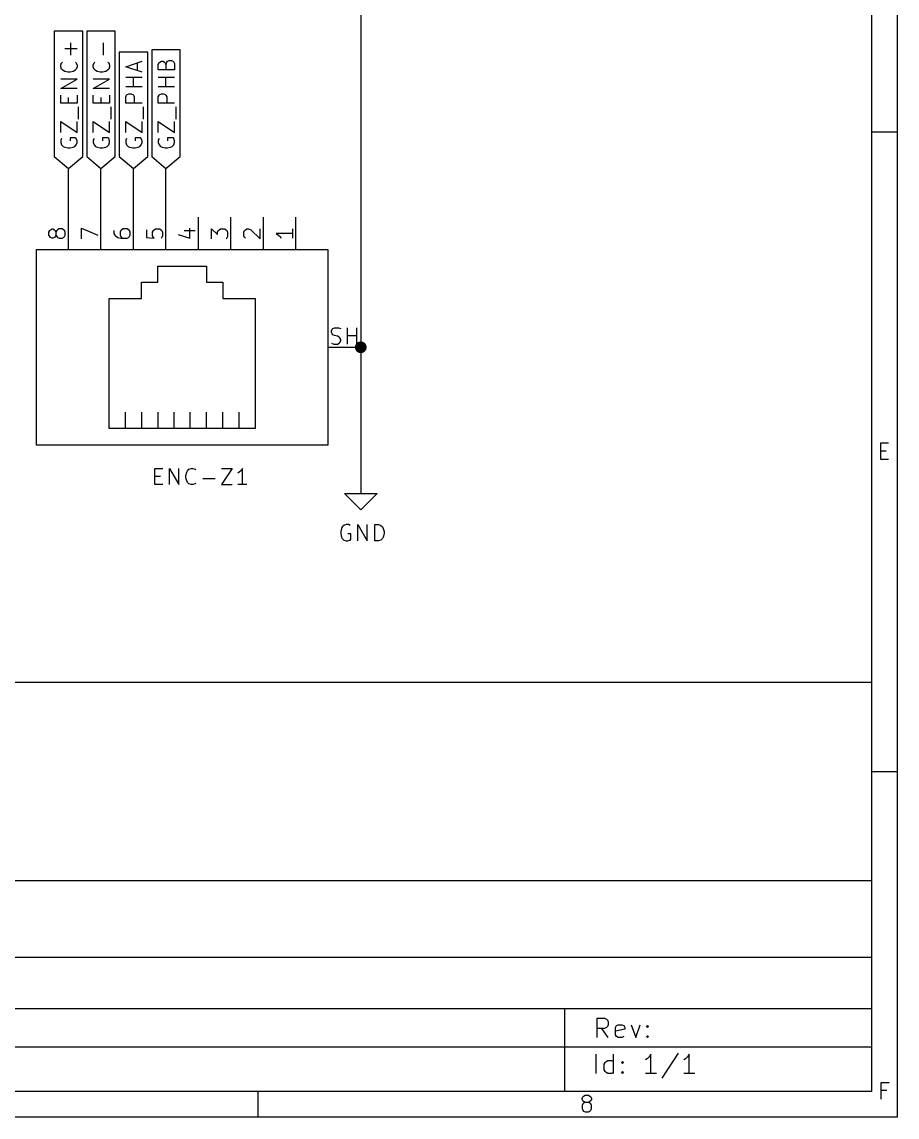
# Model space of a CAD drawing. Extents: x 0.4 to 16.1, y -11.3 to -0.4.
# Drawn here: x 13.447 to 16.141, y -11.299 to -7.929 of the extents above; entities that cross this region are included whole.
import ezdxf

# ---------------------------------------------------------------- set-up
doc = ezdxf.new("R2010")
doc.units = 0
doc.header["$MEASUREMENT"] = 0
for name, color, linetype in [('CYAN2', 4, 'CONTINUOUS'), ('GREEN3', 91, 'CONTINUOUS'), ('LYELLOW', 51, 'CONTINUOUS'), ('RED2', 1, 'CONTINUOUS'), ('RED3', 11, 'CONTINUOUS')]:
    doc.layers.add(name, color=color, linetype=linetype)

msp = doc.modelspace()

# ---------------------------------------------------------------- linework, layer by layer
at = {"layer": 'CYAN2', "linetype": 'CONTINUOUS'}
for p, q in [((13.8563, -9.3528), (13.8563, -9.3028)), ((13.8563, -9.3028), (13.8801, -9.3028)), ((13.8563, -9.3528), (13.8563, -9.3028)), ((13.8563, -9.3028), (13.8801, -9.3028)), ((13.9015, -9.3528), (13.9015, -9.3028)), ((13.9015, -9.3028), (13.9301, -9.3528)), ((13.9015, -9.3528), (13.9015, -9.3028)), ((13.9015, -9.3028), (13.9301, -9.3528)), ((13.9301, -9.3528), (13.9301, -9.3028)), ((13.9301, -9.3528), (13.9301, -9.3028)), ((13.961, -9.3052), (13.9682, -9.3028)), ((13.961, -9.3052), (13.9682, -9.3028)), ((13.9682, -9.3028), (13.9729, -9.3028)), ((13.9682, -9.3028), (13.9729, -9.3028)), ((13.9729, -9.3028), (13.9801, -9.3052)), ((13.9729, -9.3028), (13.9801, -9.3052)), ((14.061, -9.3028), (14.0944, -9.3028)), ((14.0944, -9.3028), (14.061, -9.3528)), ((14.061, -9.3028), (14.0944, -9.3028)), ((14.0944, -9.3028), (14.061, -9.3528)), ((14.1253, -9.3028), (14.1206, -9.3099)), ((14.1253, -9.3028), (14.1206, -9.3099)), ((14.1253, -9.3528), (14.1253, -9.3028)), ((14.1253, -9.3528), (14.1253, -9.3028)), ((13.8563, -9.3266), (13.8729, -9.3266)), ((13.8563, -9.3266), (13.8729, -9.3266)), ((13.9515, -9.3242), (13.9539, -9.3147)), ((13.9515, -9.3242), (13.9539, -9.3147)), ((13.9515, -9.3314), (13.9515, -9.3242)), ((13.9515, -9.3314), (13.9515, -9.3242)), ((13.9539, -9.3409), (13.9515, -9.3314)), ((13.9539, -9.3409), (13.9515, -9.3314)), ((13.9539, -9.3147), (13.9563, -9.3099)), ((13.9539, -9.3147), (13.9563, -9.3099)), ((13.9563, -9.3099), (13.961, -9.3052)), ((13.9563, -9.3099), (13.961, -9.3052)), ((13.9801, -9.3052), (13.9825, -9.3076)), ((13.9801, -9.3052), (13.9825, -9.3076)), ((14.0039, -9.3338), (14.042, -9.3338)), ((14.0039, -9.3338), (14.042, -9.3338)), ((14.1158, -9.3147), (14.111, -9.3171)), ((14.1158, -9.3147), (14.111, -9.3171)), ((14.1206, -9.3099), (14.1158, -9.3147)), ((14.1206, -9.3099), (14.1158, -9.3147)), ((13.8801, -9.3528), (13.8563, -9.3528)), ((13.8801, -9.3528), (13.8563, -9.3528)), ((13.9563, -9.3457), (13.9539, -9.3409)), ((13.9563, -9.3457), (13.9539, -9.3409)), ((13.961, -9.3504), (13.9563, -9.3457)), ((13.961, -9.3504), (13.9563, -9.3457)), ((13.9682, -9.3528), (13.961, -9.3504)), ((13.9682, -9.3528), (13.961, -9.3504)), ((13.9729, -9.3528), (13.9682, -9.3528)), ((13.9729, -9.3528), (13.9682, -9.3528)), ((13.9801, -9.3504), (13.9729, -9.3528)), ((13.9801, -9.3504), (13.9729, -9.3528)), ((13.9825, -9.348), (13.9801, -9.3504)), ((13.9825, -9.348), (13.9801, -9.3504)), ((14.061, -9.3528), (14.0944, -9.3528)), ((14.061, -9.3528), (14.0944, -9.3528)), ((14.1396, -9.3528), (14.111, -9.3528)), ((14.1396, -9.3528), (14.111, -9.3528)), ((14.4307, -9.4877), (14.4283, -9.4972)), ((14.4307, -9.4877), (14.4283, -9.4972)), ((14.4283, -9.4972), (14.4283, -9.5044)), ((14.4283, -9.4972), (14.4283, -9.5044)), ((14.4283, -9.5044), (14.4307, -9.5139)), ((14.4283, -9.5044), (14.4307, -9.5139)), ((14.4331, -9.4829), (14.4307, -9.4877)), ((14.4331, -9.4829), (14.4307, -9.4877)), ((14.4379, -9.4782), (14.4331, -9.4829)), ((14.4379, -9.4782), (14.4331, -9.4829)), ((14.445, -9.4758), (14.4379, -9.4782)), ((14.445, -9.4758), (14.4379, -9.4782)), ((14.4521, -9.4758), (14.445, -9.4758)), ((14.4521, -9.4758), (14.445, -9.4758)), ((14.4593, -9.5044), (14.4498, -9.5044)), ((14.4593, -9.5044), (14.4498, -9.5044)), ((14.4569, -9.4782), (14.4521, -9.4758)), ((14.4569, -9.4782), (14.4521, -9.4758)), ((14.4593, -9.521), (14.4593, -9.5044)), ((14.4593, -9.521), (14.4593, -9.5044)), ((14.4807, -9.5258), (14.4807, -9.4758)), ((14.4807, -9.4758), (14.5093, -9.5258)), ((14.4807, -9.5258), (14.4807, -9.4758)), ((14.4807, -9.4758), (14.5093, -9.5258)), ((14.5093, -9.5258), (14.5093, -9.4758)), ((14.5093, -9.5258), (14.5093, -9.4758)), ((14.5331, -9.5258), (14.5331, -9.4758)), ((14.5331, -9.4758), (14.545, -9.4758)), ((14.5331, -9.5258), (14.5331, -9.4758)), ((14.5331, -9.4758), (14.545, -9.4758)), ((14.545, -9.4758), (14.5521, -9.4782)), ((14.545, -9.4758), (14.5521, -9.4782)), ((14.5521, -9.4782), (14.5569, -9.4829)), ((14.5521, -9.4782), (14.5569, -9.4829)), ((14.5569, -9.4829), (14.5593, -9.4877)), ((14.5569, -9.4829), (14.5593, -9.4877)), ((14.5593, -9.4877), (14.5617, -9.4972)), ((14.5593, -9.4877), (14.5617, -9.4972)), ((14.5617, -9.5044), (14.5593, -9.5139)), ((14.5617, -9.5044), (14.5593, -9.5139)), ((14.5617, -9.4972), (14.5617, -9.5044)), ((14.5617, -9.4972), (14.5617, -9.5044)), ((14.4307, -9.5139), (14.4331, -9.5187)), ((14.4307, -9.5139), (14.4331, -9.5187)), ((14.4331, -9.5187), (14.4379, -9.5234)), ((14.4331, -9.5187), (14.4379, -9.5234)), ((14.4379, -9.5234), (14.445, -9.5258)), ((14.4379, -9.5234), (14.445, -9.5258)), ((14.445, -9.5258), (14.4498, -9.5258)), ((14.445, -9.5258), (14.4498, -9.5258)), ((14.4498, -9.5258), (14.4569, -9.5234)), ((14.4498, -9.5258), (14.4569, -9.5234)), ((14.4569, -9.5234), (14.4593, -9.521)), ((14.4569, -9.5234), (14.4593, -9.521)), ((14.545, -9.5258), (14.5331, -9.5258)), ((14.545, -9.5258), (14.5331, -9.5258)), ((14.5521, -9.5234), (14.545, -9.5258)), ((14.5521, -9.5234), (14.545, -9.5258)), ((14.5569, -9.5187), (14.5521, -9.5234)), ((14.5569, -9.5187), (14.5521, -9.5234)), ((14.5593, -9.5139), (14.5569, -9.5187)), ((14.5593, -9.5139), (14.5569, -9.5187))]:
    msp.add_line(p, q, dxfattribs=at)
at = {"layer": 'GREEN3', "linetype": 'CONTINUOUS'}
for p, q in [((14.49, -7.23), (14.49, -8.93)), ((13.59, -8.53), (13.59, -8.38)), ((13.69, -8.53), (13.69, -8.38)), ((13.79, -8.53), (13.79, -8.38)), ((13.89, -8.53), (13.89, -8.38)), ((14.49, -8.93), (14.49, -9.33))]:
    msp.add_line(p, q, dxfattribs=at)
at = {"layer": 'GREEN3', "const_width": 0.018}
msp.add_lwpolyline([(14.481, -8.93, 1), (14.499, -8.93, 1)], format="xyb", close=True, dxfattribs=at)
at = {"layer": 'LYELLOW', "linetype": 'CONTINUOUS'}
for p, q in [((13.49, -8.63), (13.49, -9.23)), ((14.39, -8.63), (13.49, -8.63)), ((14.39, -9.23), (14.39, -8.63)), ((13.49, -9.23), (14.39, -9.23))]:
    msp.add_line(p, q, dxfattribs=at)
at = {"layer": 'RED2', "linetype": 'CONTINUOUS'}
for p, q in [((16.1413, -0.3937), (16.1413, -11.2993)), ((16.0626, -0.4724), (16.0626, -11.2206)), ((13.59, -7.9572), (13.5462, -7.9572)), ((13.5462, -7.9572), (13.5462, -8.3425)), ((13.6338, -7.9572), (13.59, -7.9572)), ((13.6338, -8.3425), (13.6338, -7.9572)), ((13.69, -7.9572), (13.6462, -7.9572)), ((13.6462, -7.9572), (13.6462, -8.3425)), ((13.7338, -7.9572), (13.69, -7.9572)), ((13.7338, -8.3425), (13.7338, -7.9572)), ((13.6164, -8.0116), (13.5783, -8.0116)), ((13.5973, -8.0307), (13.5973, -7.9926)), ((13.6973, -8.0307), (13.6973, -7.9926)), ((13.79, -8.0215), (13.7462, -8.0215)), ((13.7462, -8.0215), (13.7462, -8.3425)), ((13.8338, -8.0215), (13.79, -8.0215)), ((13.8338, -8.3425), (13.8338, -8.0215)), ((13.89, -8.0144), (13.8462, -8.0144)), ((13.8462, -8.0144), (13.8462, -8.3425)), ((13.9338, -8.0144), (13.89, -8.0144)), ((13.9338, -8.3425), (13.9338, -8.0144)), ((13.5664, -8.0616), (13.5688, -8.0545)), ((13.5688, -8.0545), (13.5711, -8.0521)), ((13.6116, -8.0521), (13.614, -8.0545)), ((13.614, -8.0545), (13.6164, -8.0616)), ((13.6664, -8.0616), (13.6688, -8.0545)), ((13.6688, -8.0545), (13.6711, -8.0521)), ((13.7116, -8.0521), (13.714, -8.0545)), ((13.714, -8.0545), (13.7164, -8.0616)), ((13.7664, -8.0664), (13.8164, -8.0497)), ((13.8021, -8.0783), (13.8021, -8.0545)), ((13.8664, -8.0592), (13.8688, -8.0545)), ((13.8688, -8.0545), (13.8711, -8.0521)), ((13.8711, -8.0521), (13.8759, -8.0497)), ((13.8759, -8.0497), (13.8807, -8.0497)), ((13.8807, -8.0497), (13.8854, -8.0521)), ((13.8854, -8.0521), (13.8878, -8.0545)), ((13.8878, -8.0545), (13.8902, -8.0592)), ((13.8902, -8.0592), (13.8926, -8.0521)), ((13.8926, -8.0521), (13.8949, -8.0497)), ((13.8949, -8.0497), (13.8997, -8.0473)), ((13.8997, -8.0473), (13.9069, -8.0473)), ((13.9069, -8.0473), (13.9116, -8.0497)), ((13.9116, -8.0497), (13.914, -8.0521)), ((13.914, -8.0521), (13.9164, -8.0568)), ((13.5664, -8.0664), (13.5664, -8.0616)), ((13.5688, -8.0735), (13.5664, -8.0664)), ((13.5735, -8.0783), (13.5688, -8.0735)), ((13.5783, -8.0807), (13.5735, -8.0783)), ((13.5878, -8.083), (13.5783, -8.0807)), ((13.5949, -8.083), (13.5878, -8.083)), ((13.6045, -8.0807), (13.5949, -8.083)), ((13.6092, -8.0783), (13.6045, -8.0807)), ((13.614, -8.0735), (13.6092, -8.0783)), ((13.6164, -8.0664), (13.614, -8.0735)), ((13.6164, -8.0616), (13.6164, -8.0664)), ((13.6664, -8.0664), (13.6664, -8.0616)), ((13.6688, -8.0735), (13.6664, -8.0664)), ((13.6735, -8.0783), (13.6688, -8.0735)), ((13.6783, -8.0807), (13.6735, -8.0783)), ((13.6878, -8.083), (13.6783, -8.0807)), ((13.6949, -8.083), (13.6878, -8.083)), ((13.7045, -8.0807), (13.6949, -8.083)), ((13.7092, -8.0783), (13.7045, -8.0807)), ((13.714, -8.0735), (13.7092, -8.0783)), ((13.7164, -8.0664), (13.714, -8.0735)), ((13.7164, -8.0616), (13.7164, -8.0664)), ((13.8164, -8.083), (13.7664, -8.0664)), ((13.8664, -8.0759), (13.8664, -8.0592)), ((13.9164, -8.0759), (13.8664, -8.0759)), ((13.8902, -8.0592), (13.8902, -8.0759)), ((13.9164, -8.0568), (13.9164, -8.0759)), ((13.5664, -8.133), (13.6164, -8.1045)), ((13.6164, -8.1045), (13.5664, -8.1045)), ((13.6664, -8.133), (13.7164, -8.1045)), ((13.7164, -8.1045), (13.6664, -8.1045)), ((13.8164, -8.0997), (13.7664, -8.0997)), ((13.7902, -8.1283), (13.7902, -8.0997)), ((13.9164, -8.0997), (13.8664, -8.0997)), ((13.8902, -8.1283), (13.8902, -8.0997)), ((13.6164, -8.133), (13.5664, -8.133)), ((13.5664, -8.1783), (13.5664, -8.1545)), ((13.6164, -8.1545), (13.6164, -8.1783)), ((13.7164, -8.133), (13.6664, -8.133)), ((13.6664, -8.1783), (13.6664, -8.1545)), ((13.7164, -8.1545), (13.7164, -8.1783)), ((13.8164, -8.1283), (13.7664, -8.1283)), ((13.7664, -8.1592), (13.7688, -8.1545)), ((13.7688, -8.1545), (13.7711, -8.1521)), ((13.7711, -8.1521), (13.7759, -8.1497)), ((13.7759, -8.1497), (13.783, -8.1497)), ((13.783, -8.1497), (13.7878, -8.1521)), ((13.7878, -8.1521), (13.7902, -8.1545)), ((13.7902, -8.1545), (13.7926, -8.1592)), ((13.9164, -8.1283), (13.8664, -8.1283)), ((13.8664, -8.1592), (13.8688, -8.1545)), ((13.8688, -8.1545), (13.8711, -8.1521)), ((13.8711, -8.1521), (13.8759, -8.1497)), ((13.8759, -8.1497), (13.883, -8.1497)), ((13.883, -8.1497), (13.8878, -8.1521)), ((13.8878, -8.1521), (13.8902, -8.1545)), ((13.8902, -8.1545), (13.8926, -8.1592)), ((13.6164, -8.1783), (13.5664, -8.1783)), ((13.5902, -8.1783), (13.5902, -8.1616)), ((13.6211, -8.2283), (13.6211, -8.1902)), ((13.7164, -8.1783), (13.6664, -8.1783)), ((13.6902, -8.1783), (13.6902, -8.1616)), ((13.7211, -8.2283), (13.7211, -8.1902)), ((13.7664, -8.1783), (13.7664, -8.1592)), ((13.8164, -8.1783), (13.7664, -8.1783)), ((13.7926, -8.1592), (13.7926, -8.1783)), ((13.8211, -8.2283), (13.8211, -8.1902)), ((13.8664, -8.1783), (13.8664, -8.1592)), ((13.9164, -8.1783), (13.8664, -8.1783)), ((13.8926, -8.1592), (13.8926, -8.1783)), ((13.9211, -8.2283), (13.9211, -8.1902)), ((13.5664, -8.2687), (13.5664, -8.2354)), ((13.5664, -8.2354), (13.6164, -8.2687)), ((13.6164, -8.2687), (13.6164, -8.2354)), ((13.6664, -8.2687), (13.6664, -8.2354)), ((13.6664, -8.2354), (13.7164, -8.2687)), ((13.7164, -8.2687), (13.7164, -8.2354)), ((13.7664, -8.2687), (13.7664, -8.2354)), ((13.7664, -8.2354), (13.8164, -8.2687)), ((13.8164, -8.2687), (13.8164, -8.2354)), ((13.8664, -8.2687), (13.8664, -8.2354)), ((13.8664, -8.2354), (13.9164, -8.2687)), ((13.9164, -8.2687), (13.9164, -8.2354)), ((13.5688, -8.2878), (13.5664, -8.2926)), ((13.6116, -8.2854), (13.5949, -8.2854)), ((13.5949, -8.2854), (13.5949, -8.2949)), ((13.614, -8.2878), (13.6116, -8.2854)), ((13.6164, -8.2949), (13.614, -8.2878)), ((13.6688, -8.2878), (13.6664, -8.2926)), ((13.7116, -8.2854), (13.6949, -8.2854)), ((13.6949, -8.2854), (13.6949, -8.2949)), ((13.714, -8.2878), (13.7116, -8.2854)), ((13.7164, -8.2949), (13.714, -8.2878)), ((13.7688, -8.2878), (13.7664, -8.2926)), ((13.8116, -8.2854), (13.7949, -8.2854)), ((13.7949, -8.2854), (13.7949, -8.2949)), ((13.814, -8.2878), (13.8116, -8.2854)), ((13.8164, -8.2949), (13.814, -8.2878)), ((13.8688, -8.2878), (13.8664, -8.2926)), ((13.9116, -8.2854), (13.8949, -8.2854)), ((13.8949, -8.2854), (13.8949, -8.2949)), ((13.914, -8.2878), (13.9116, -8.2854)), ((13.9164, -8.2949), (13.914, -8.2878)), ((16.1413, -8.2677), (16.0626, -8.2677)), ((13.5664, -8.2926), (13.5664, -8.2997)), ((13.5664, -8.2997), (13.5688, -8.3068)), ((13.5688, -8.3068), (13.5735, -8.3116)), ((13.5735, -8.3116), (13.5783, -8.314)), ((13.5783, -8.314), (13.5878, -8.3164)), ((13.5878, -8.3164), (13.5949, -8.3164)), ((13.5949, -8.3164), (13.6045, -8.314)), ((13.6045, -8.314), (13.6092, -8.3116)), ((13.6092, -8.3116), (13.614, -8.3068)), ((13.614, -8.3068), (13.6164, -8.2997)), ((13.6164, -8.2997), (13.6164, -8.2949)), ((13.6664, -8.2926), (13.6664, -8.2997)), ((13.6664, -8.2997), (13.6688, -8.3068)), ((13.6688, -8.3068), (13.6735, -8.3116)), ((13.6735, -8.3116), (13.6783, -8.314)), ((13.6783, -8.314), (13.6878, -8.3164)), ((13.6878, -8.3164), (13.6949, -8.3164)), ((13.6949, -8.3164), (13.7045, -8.314)), ((13.7045, -8.314), (13.7092, -8.3116)), ((13.7092, -8.3116), (13.714, -8.3068)), ((13.714, -8.3068), (13.7164, -8.2997)), ((13.7164, -8.2997), (13.7164, -8.2949)), ((13.7664, -8.2926), (13.7664, -8.2997)), ((13.7664, -8.2997), (13.7688, -8.3068)), ((13.7688, -8.3068), (13.7735, -8.3116)), ((13.7735, -8.3116), (13.7783, -8.314)), ((13.7783, -8.314), (13.7878, -8.3164)), ((13.7878, -8.3164), (13.7949, -8.3164)), ((13.7949, -8.3164), (13.8045, -8.314)), ((13.8045, -8.314), (13.8092, -8.3116)), ((13.8092, -8.3116), (13.814, -8.3068)), ((13.814, -8.3068), (13.8164, -8.2997)), ((13.8164, -8.2997), (13.8164, -8.2949)), ((13.8664, -8.2926), (13.8664, -8.2997)), ((13.8664, -8.2997), (13.8688, -8.3068)), ((13.8688, -8.3068), (13.8735, -8.3116)), ((13.8735, -8.3116), (13.8783, -8.314)), ((13.8783, -8.314), (13.8878, -8.3164)), ((13.8878, -8.3164), (13.8949, -8.3164)), ((13.8949, -8.3164), (13.9045, -8.314)), ((13.9045, -8.314), (13.9092, -8.3116)), ((13.9092, -8.3116), (13.914, -8.3068)), ((13.914, -8.3068), (13.9164, -8.2997)), ((13.9164, -8.2997), (13.9164, -8.2949)), ((13.5462, -8.3425), (13.59, -8.38)), ((13.59, -8.38), (13.6338, -8.3425)), ((13.6462, -8.3425), (13.69, -8.38)), ((13.69, -8.38), (13.7338, -8.3425)), ((13.7462, -8.3425), (13.79, -8.38)), ((13.79, -8.38), (13.8338, -8.3425)), ((13.8462, -8.3425), (13.89, -8.38)), ((13.89, -8.38), (13.9338, -8.3425)), ((13.59, -8.63), (13.59, -8.53)), ((13.59, -8.63), (13.59, -8.53)), ((13.69, -8.63), (13.69, -8.53)), ((13.69, -8.63), (13.69, -8.53)), ((13.79, -8.63), (13.79, -8.53)), ((13.79, -8.63), (13.79, -8.53)), ((13.89, -8.63), (13.89, -8.53)), ((13.89, -8.63), (13.89, -8.53)), ((13.99, -8.63), (13.99, -8.53)), ((13.99, -8.63), (13.99, -8.53)), ((14.09, -8.63), (14.09, -8.53)), ((14.09, -8.63), (14.09, -8.53)), ((14.19, -8.63), (14.19, -8.53)), ((14.19, -8.63), (14.19, -8.53)), ((14.29, -8.63), (14.29, -8.53)), ((14.29, -8.63), (14.29, -8.53)), ((13.49, -8.63), (13.49, -9.23)), ((14.39, -8.63), (13.49, -8.63)), ((14.39, -9.23), (14.39, -8.63)), ((13.865, -8.73), (13.865, -8.68)), ((13.865, -8.68), (14.015, -8.68)), ((14.015, -8.68), (14.015, -8.73)), ((13.815, -8.78), (13.815, -8.73)), ((13.815, -8.73), (13.865, -8.73)), ((14.015, -8.73), (14.065, -8.73)), ((14.065, -8.73), (14.065, -8.78)), ((13.715, -9.18), (13.715, -8.78)), ((13.715, -8.78), (13.815, -8.78)), ((14.065, -8.78), (14.165, -8.78)), ((14.165, -8.78), (14.165, -9.18)), ((14.39, -8.93), (14.49, -8.93)), ((14.39, -8.93), (14.49, -8.93)), ((13.765, -9.13), (13.765, -9.18)), ((13.815, -9.13), (13.815, -9.18)), ((13.865, -9.13), (13.865, -9.18)), ((13.915, -9.18), (13.915, -9.13)), ((13.965, -9.18), (13.965, -9.13)), ((14.015, -9.18), (14.015, -9.13)), ((14.065, -9.18), (14.065, -9.13)), ((14.115, -9.18), (14.115, -9.13)), ((14.165, -9.18), (13.715, -9.18)), ((13.49, -9.23), (14.39, -9.23)), ((16.091, -9.2753), (16.091, -9.2242)), ((16.091, -9.2242), (16.1153, -9.2242)), ((16.091, -9.2485), (16.108, -9.2485)), ((16.1153, -9.2753), (16.091, -9.2753)), ((14.49, -9.33), (14.49, -9.38)), ((14.49, -9.43), (14.44, -9.38)), ((14.44, -9.38), (14.49, -9.38)), ((14.49, -9.38), (14.54, -9.38)), ((14.54, -9.38), (14.49, -9.43)), ((11.8106, -9.9607), (16.0626, -9.9607)), ((16.0626, -9.9607), (16.0626, -11.2206)), ((16.1413, -10.2362), (16.0626, -10.2362)), ((11.8106, -10.571), (16.0626, -10.571)), ((11.8106, -10.8072), (16.0626, -10.8072)), ((11.8106, -10.9647), (16.0626, -10.9647)), ((15.1177, -10.9647), (15.1177, -11.2206)), ((15.2182, -11.0544), (15.2182, -10.9953)), ((15.2182, -10.9953), (15.2407, -10.9953)), ((15.2407, -10.9953), (15.2464, -10.9981)), ((15.2464, -10.9981), (15.2492, -11.0009)), ((15.2492, -11.0206), (15.2464, -11.0234)), ((15.2492, -11.0009), (15.252, -11.0065)), ((15.252, -11.015), (15.2492, -11.0206)), ((15.252, -11.0065), (15.252, -11.015)), ((15.2745, -11.0234), (15.2773, -11.0178)), ((15.2773, -11.0178), (15.2829, -11.015)), ((15.2829, -11.015), (15.2942, -11.015)), ((15.2942, -11.015), (15.2998, -11.0178)), ((15.2998, -11.0178), (15.3026, -11.0234)), ((15.3223, -11.015), (15.3364, -11.0544)), ((15.3364, -11.0544), (15.3504, -11.015)), ((15.3701, -11.0206), (15.3729, -11.0178)), ((15.3729, -11.0234), (15.3701, -11.0206)), ((15.3729, -11.0178), (15.3757, -11.0206)), ((15.3729, -11.0178), (15.3729, -11.0234)), ((15.3757, -11.0206), (15.3729, -11.0234)), ((15.2407, -11.0262), (15.2182, -11.0262)), ((15.252, -11.0544), (15.2323, -11.0262)), ((15.2464, -11.0234), (15.2407, -11.0262)), ((15.2745, -11.0459), (15.2745, -11.0234)), ((15.3026, -11.029), (15.2745, -11.0347)), ((15.2773, -11.0515), (15.2745, -11.0459)), ((15.2829, -11.0544), (15.2773, -11.0515)), ((15.2942, -11.0544), (15.2829, -11.0544)), ((15.2998, -11.0515), (15.2942, -11.0544)), ((15.3026, -11.0234), (15.3026, -11.029)), ((15.3701, -11.0515), (15.3729, -11.0487)), ((15.3729, -11.0544), (15.3701, -11.0515)), ((15.3729, -11.0487), (15.3757, -11.0515)), ((15.3729, -11.0487), (15.3729, -11.0544)), ((15.3757, -11.0515), (15.3729, -11.0544)), ((11.8106, -11.0828), (16.0626, -11.0828)), ((15.2144, -11.1649), (15.2144, -11.1058)), ((15.2678, -11.1649), (15.2678, -11.1058)), ((15.3718, -11.1199), (15.3662, -11.1227)), ((15.3775, -11.1143), (15.3718, -11.1199)), ((15.3831, -11.1058), (15.3775, -11.1143)), ((15.3831, -11.1649), (15.3831, -11.1058)), ((15.4675, -11.103), (15.4168, -11.179)), ((15.4899, -11.1199), (15.4843, -11.1227)), ((15.4956, -11.1143), (15.4899, -11.1199)), ((15.5012, -11.1058), (15.4956, -11.1143)), ((15.5012, -11.1649), (15.5012, -11.1058)), ((15.2397, -11.1368), (15.2425, -11.1311)), ((15.2397, -11.1536), (15.2397, -11.1368)), ((15.2425, -11.1593), (15.2397, -11.1536)), ((15.2425, -11.1311), (15.2453, -11.1283)), ((15.2453, -11.1283), (15.2509, -11.1255)), ((15.2509, -11.1255), (15.2622, -11.1255)), ((15.2622, -11.1255), (15.2678, -11.1283)), ((15.2931, -11.1311), (15.2959, -11.1283)), ((15.2959, -11.134), (15.2931, -11.1311)), ((15.2959, -11.1283), (15.2987, -11.1311)), ((15.2959, -11.1283), (15.2959, -11.134)), ((15.2987, -11.1311), (15.2959, -11.134)), ((15.2453, -11.1621), (15.2425, -11.1593)), ((15.2509, -11.1649), (15.2453, -11.1621)), ((15.2622, -11.1649), (15.2509, -11.1649)), ((15.2678, -11.1621), (15.2622, -11.1649)), ((15.2931, -11.1621), (15.2959, -11.1593)), ((15.2959, -11.1649), (15.2931, -11.1621)), ((15.2959, -11.1593), (15.2987, -11.1621)), ((15.2959, -11.1593), (15.2959, -11.1649)), ((15.2987, -11.1621), (15.2959, -11.1649)), ((15.4, -11.1649), (15.3662, -11.1649)), ((15.5181, -11.1649), (15.4843, -11.1649)), ((16.0626, -11.2206), (0.4724, -11.2206)), ((16.0626, -11.2206), (11.8106, -11.2206)), ((14.1732, -11.2206), (14.1732, -11.2993)), ((16.0922, -11.2438), (16.0922, -11.1927)), ((16.0922, -11.1927), (16.1166, -11.1927)), ((16.1092, -11.217), (16.0922, -11.217)), ((15.1711, -11.2419), (15.1735, -11.237)), ((15.1711, -11.2443), (15.1711, -11.2419)), ((15.1735, -11.2492), (15.1711, -11.2443)), ((15.1735, -11.237), (15.176, -11.2346)), ((15.176, -11.2516), (15.1735, -11.2492)), ((15.176, -11.2565), (15.1735, -11.2589)), ((15.176, -11.2346), (15.1809, -11.2321)), ((15.1809, -11.2541), (15.176, -11.2516)), ((15.1809, -11.2541), (15.176, -11.2565)), ((15.1809, -11.2321), (15.1906, -11.2321)), ((15.1906, -11.2541), (15.1809, -11.2541)), ((15.1906, -11.2321), (15.1955, -11.2346)), ((15.1955, -11.2516), (15.1906, -11.2541)), ((15.1955, -11.2565), (15.1906, -11.2541)), ((15.1955, -11.2346), (15.1979, -11.237)), ((15.1979, -11.2492), (15.1955, -11.2516)), ((15.1979, -11.2589), (15.1955, -11.2565)), ((15.1979, -11.237), (15.2004, -11.2419)), ((15.2004, -11.2443), (15.1979, -11.2492)), ((15.2004, -11.2419), (15.2004, -11.2443)), ((15.1735, -11.2589), (15.1711, -11.2638)), ((15.1711, -11.2638), (15.1711, -11.2736)), ((15.1711, -11.2736), (15.1735, -11.2784)), ((15.1735, -11.2784), (15.176, -11.2809)), ((15.176, -11.2809), (15.1809, -11.2833)), ((15.1809, -11.2833), (15.1906, -11.2833)), ((15.1906, -11.2833), (15.1955, -11.2809)), ((15.1955, -11.2809), (15.1979, -11.2784)), ((15.2004, -11.2638), (15.1979, -11.2589)), ((15.1979, -11.2784), (15.2004, -11.2736)), ((15.2004, -11.2736), (15.2004, -11.2638)), ((16.1413, -11.2993), (0.3937, -11.2993))]:
    msp.add_line(p, q, dxfattribs=at)
at = {"layer": 'RED3', "linetype": 'CONTINUOUS'}
for p, q in [((13.5299, -8.5752), (13.5323, -8.5705)), ((13.5299, -8.5752), (13.5323, -8.5705)), ((13.5299, -8.5848), (13.5299, -8.5752)), ((13.5299, -8.5848), (13.5299, -8.5752)), ((13.5323, -8.5895), (13.5299, -8.5848)), ((13.5323, -8.5895), (13.5299, -8.5848)), ((13.5323, -8.5705), (13.5346, -8.5681)), ((13.5323, -8.5705), (13.5346, -8.5681)), ((13.5346, -8.5919), (13.5323, -8.5895)), ((13.5346, -8.5919), (13.5323, -8.5895)), ((13.5346, -8.5681), (13.5394, -8.5657)), ((13.5346, -8.5681), (13.5394, -8.5657)), ((13.5394, -8.5943), (13.5346, -8.5919)), ((13.5394, -8.5943), (13.5346, -8.5919)), ((13.5394, -8.5657), (13.5418, -8.5657)), ((13.5394, -8.5657), (13.5418, -8.5657)), ((13.5418, -8.5943), (13.5394, -8.5943)), ((13.5418, -8.5943), (13.5394, -8.5943)), ((13.5418, -8.5657), (13.5465, -8.5681)), ((13.5418, -8.5657), (13.5465, -8.5681)), ((13.5465, -8.5919), (13.5418, -8.5943)), ((13.5465, -8.5919), (13.5418, -8.5943)), ((13.5465, -8.5681), (13.5489, -8.5705)), ((13.5465, -8.5681), (13.5489, -8.5705)), ((13.5489, -8.5895), (13.5465, -8.5919)), ((13.5489, -8.5895), (13.5465, -8.5919)), ((13.5489, -8.5705), (13.5513, -8.5752)), ((13.5489, -8.5705), (13.5513, -8.5752)), ((13.5513, -8.5848), (13.5489, -8.5895)), ((13.5513, -8.5848), (13.5489, -8.5895)), ((13.5537, -8.5705), (13.5513, -8.5752)), ((13.5537, -8.5705), (13.5513, -8.5752)), ((13.5513, -8.5752), (13.5513, -8.5848)), ((13.5513, -8.5752), (13.5513, -8.5848)), ((13.5513, -8.5848), (13.5537, -8.5895)), ((13.5513, -8.5848), (13.5537, -8.5895)), ((13.5561, -8.5681), (13.5537, -8.5705)), ((13.5561, -8.5681), (13.5537, -8.5705)), ((13.5537, -8.5895), (13.5561, -8.5919)), ((13.5537, -8.5895), (13.5561, -8.5919)), ((13.5608, -8.5657), (13.5561, -8.5681)), ((13.5608, -8.5657), (13.5561, -8.5681)), ((13.5561, -8.5919), (13.5608, -8.5943)), ((13.5561, -8.5919), (13.5608, -8.5943)), ((13.5704, -8.5657), (13.5608, -8.5657)), ((13.5704, -8.5657), (13.5608, -8.5657)), ((13.5608, -8.5943), (13.5704, -8.5943)), ((13.5608, -8.5943), (13.5704, -8.5943)), ((13.5751, -8.5681), (13.5704, -8.5657)), ((13.5751, -8.5681), (13.5704, -8.5657)), ((13.5704, -8.5943), (13.5751, -8.5919)), ((13.5704, -8.5943), (13.5751, -8.5919)), ((13.5775, -8.5705), (13.5751, -8.5681)), ((13.5775, -8.5705), (13.5751, -8.5681)), ((13.5751, -8.5919), (13.5775, -8.5895)), ((13.5751, -8.5919), (13.5775, -8.5895)), ((13.5799, -8.5752), (13.5775, -8.5705)), ((13.5799, -8.5752), (13.5775, -8.5705)), ((13.5775, -8.5895), (13.5799, -8.5848)), ((13.5775, -8.5895), (13.5799, -8.5848)), ((13.5799, -8.5848), (13.5799, -8.5752)), ((13.5799, -8.5848), (13.5799, -8.5752)), ((13.6299, -8.5967), (13.6299, -8.5633)), ((13.6299, -8.5633), (13.6799, -8.5848)), ((13.6299, -8.5967), (13.6299, -8.5633)), ((13.6299, -8.5633), (13.6799, -8.5848)), ((13.7299, -8.5705), (13.7299, -8.58)), ((13.7299, -8.5705), (13.7299, -8.58)), ((13.7299, -8.58), (13.7323, -8.5848)), ((13.7299, -8.58), (13.7323, -8.5848)), ((13.7323, -8.5848), (13.7346, -8.5871)), ((13.7323, -8.5848), (13.7346, -8.5871)), ((13.7346, -8.5871), (13.7418, -8.5919)), ((13.7346, -8.5871), (13.7418, -8.5919)), ((13.7418, -8.5919), (13.7513, -8.5943)), ((13.7418, -8.5919), (13.7513, -8.5943)), ((13.7513, -8.5705), (13.7489, -8.5752)), ((13.7513, -8.5705), (13.7489, -8.5752)), ((13.7489, -8.5752), (13.7489, -8.5848)), ((13.7489, -8.5752), (13.7489, -8.5848)), ((13.7489, -8.5848), (13.7513, -8.5895)), ((13.7489, -8.5848), (13.7513, -8.5895)), ((13.7537, -8.5681), (13.7513, -8.5705)), ((13.7537, -8.5681), (13.7513, -8.5705)), ((13.7513, -8.5895), (13.7537, -8.5919)), ((13.7513, -8.5895), (13.7537, -8.5919)), ((13.7513, -8.5943), (13.7704, -8.5943)), ((13.7513, -8.5943), (13.7704, -8.5943)), ((13.7584, -8.5657), (13.7537, -8.5681)), ((13.7584, -8.5657), (13.7537, -8.5681)), ((13.7537, -8.5919), (13.7584, -8.5943)), ((13.7537, -8.5919), (13.7584, -8.5943)), ((13.7704, -8.5657), (13.7584, -8.5657)), ((13.7704, -8.5657), (13.7584, -8.5657)), ((13.7751, -8.5681), (13.7704, -8.5657)), ((13.7751, -8.5681), (13.7704, -8.5657)), ((13.7704, -8.5943), (13.7751, -8.5919)), ((13.7704, -8.5943), (13.7751, -8.5919)), ((13.7775, -8.5705), (13.7751, -8.5681)), ((13.7775, -8.5705), (13.7751, -8.5681)), ((13.7751, -8.5919), (13.7775, -8.5895)), ((13.7751, -8.5919), (13.7775, -8.5895)), ((13.7799, -8.5752), (13.7775, -8.5705)), ((13.7799, -8.5752), (13.7775, -8.5705)), ((13.7775, -8.5895), (13.7799, -8.5848)), ((13.7775, -8.5895), (13.7799, -8.5848)), ((13.7799, -8.5848), (13.7799, -8.5752)), ((13.7799, -8.5848), (13.7799, -8.5752)), ((13.8299, -8.5681), (13.8299, -8.5919)), ((13.8299, -8.5681), (13.8299, -8.5919)), ((13.8299, -8.5919), (13.8537, -8.5943)), ((13.8299, -8.5919), (13.8537, -8.5943)), ((13.8489, -8.5752), (13.8513, -8.5705)), ((13.8489, -8.5752), (13.8513, -8.5705)), ((13.8489, -8.5871), (13.8489, -8.5752)), ((13.8489, -8.5871), (13.8489, -8.5752)), ((13.8513, -8.5919), (13.8489, -8.5871)), ((13.8513, -8.5919), (13.8489, -8.5871)), ((13.8513, -8.5705), (13.8537, -8.5681)), ((13.8513, -8.5705), (13.8537, -8.5681)), ((13.8537, -8.5943), (13.8513, -8.5919)), ((13.8537, -8.5943), (13.8513, -8.5919)), ((13.8537, -8.5681), (13.8584, -8.5657)), ((13.8537, -8.5681), (13.8584, -8.5657)), ((13.8584, -8.5657), (13.8704, -8.5657)), ((13.8584, -8.5657), (13.8704, -8.5657)), ((13.8704, -8.5657), (13.8751, -8.5681)), ((13.8704, -8.5657), (13.8751, -8.5681)), ((13.8751, -8.5681), (13.8775, -8.5705)), ((13.8751, -8.5681), (13.8775, -8.5705)), ((13.8775, -8.5919), (13.8751, -8.5943)), ((13.8775, -8.5919), (13.8751, -8.5943)), ((13.8775, -8.5705), (13.8799, -8.5752)), ((13.8775, -8.5705), (13.8799, -8.5752)), ((13.8799, -8.5871), (13.8775, -8.5919)), ((13.8799, -8.5871), (13.8775, -8.5919)), ((13.8799, -8.5752), (13.8799, -8.5871)), ((13.8799, -8.5752), (13.8799, -8.5871)), ((13.9275, -8.5824), (13.9632, -8.5943)), ((13.9275, -8.5824), (13.9632, -8.5943)), ((13.9465, -8.5705), (13.9799, -8.5705)), ((13.9465, -8.5705), (13.9799, -8.5705)), ((13.9632, -8.5943), (13.9632, -8.5633)), ((13.9632, -8.5943), (13.9632, -8.5633)), ((14.0299, -8.5967), (14.0299, -8.5657)), ((14.0299, -8.5657), (14.0489, -8.5824)), ((14.0299, -8.5967), (14.0299, -8.5657)), ((14.0299, -8.5657), (14.0489, -8.5824)), ((14.0489, -8.5752), (14.0513, -8.5705)), ((14.0489, -8.5752), (14.0513, -8.5705)), ((14.0489, -8.5824), (14.0489, -8.5752)), ((14.0489, -8.5824), (14.0489, -8.5752)), ((14.0513, -8.5705), (14.0537, -8.5681)), ((14.0513, -8.5705), (14.0537, -8.5681)), ((14.0537, -8.5681), (14.0584, -8.5657)), ((14.0537, -8.5681), (14.0584, -8.5657)), ((14.0584, -8.5657), (14.0704, -8.5657)), ((14.0584, -8.5657), (14.0704, -8.5657)), ((14.0704, -8.5657), (14.0751, -8.5681)), ((14.0704, -8.5657), (14.0751, -8.5681)), ((14.0751, -8.5681), (14.0775, -8.5705)), ((14.0751, -8.5681), (14.0775, -8.5705)), ((14.0775, -8.5943), (14.0751, -8.5967)), ((14.0775, -8.5943), (14.0751, -8.5967)), ((14.0775, -8.5705), (14.0799, -8.5752)), ((14.0775, -8.5705), (14.0799, -8.5752)), ((14.0799, -8.5895), (14.0775, -8.5943)), ((14.0799, -8.5895), (14.0775, -8.5943)), ((14.0799, -8.5752), (14.0799, -8.5895)), ((14.0799, -8.5752), (14.0799, -8.5895)), ((14.1299, -8.5752), (14.1323, -8.5705)), ((14.1299, -8.5752), (14.1323, -8.5705)), ((14.1299, -8.5871), (14.1299, -8.5752)), ((14.1299, -8.5871), (14.1299, -8.5752)), ((14.1323, -8.5919), (14.1299, -8.5871)), ((14.1323, -8.5919), (14.1299, -8.5871)), ((14.1323, -8.5705), (14.1346, -8.5681)), ((14.1323, -8.5705), (14.1346, -8.5681)), ((14.1346, -8.5943), (14.1323, -8.5919)), ((14.1346, -8.5943), (14.1323, -8.5919)), ((14.1346, -8.5681), (14.1394, -8.5657)), ((14.1346, -8.5681), (14.1394, -8.5657)), ((14.1394, -8.5657), (14.1442, -8.5657)), ((14.1394, -8.5657), (14.1442, -8.5657)), ((14.1442, -8.5657), (14.1513, -8.5681)), ((14.1442, -8.5657), (14.1513, -8.5681)), ((14.1513, -8.5681), (14.1799, -8.5967)), ((14.1513, -8.5681), (14.1799, -8.5967)), ((14.1799, -8.5967), (14.1799, -8.5657)), ((14.1799, -8.5967), (14.1799, -8.5657)), ((14.2799, -8.58), (14.2299, -8.58)), ((14.2299, -8.58), (14.237, -8.5848)), ((14.2799, -8.58), (14.2299, -8.58)), ((14.2299, -8.58), (14.237, -8.5848)), ((14.237, -8.5848), (14.2418, -8.5895)), ((14.237, -8.5848), (14.2418, -8.5895)), ((14.2418, -8.5895), (14.2442, -8.5943)), ((14.2418, -8.5895), (14.2442, -8.5943)), ((14.2799, -8.5657), (14.2799, -8.5943)), ((14.2799, -8.5657), (14.2799, -8.5943)), ((14.3995, -8.8794), (14.4019, -8.8746)), ((14.3995, -8.8794), (14.4019, -8.8746)), ((14.3995, -8.8842), (14.3995, -8.8794)), ((14.3995, -8.8842), (14.3995, -8.8794)), ((14.4019, -8.8889), (14.3995, -8.8842)), ((14.4019, -8.8889), (14.3995, -8.8842)), ((14.4019, -8.8746), (14.4043, -8.8723)), ((14.4019, -8.8746), (14.4043, -8.8723)), ((14.4043, -8.8913), (14.4019, -8.8889)), ((14.4043, -8.8913), (14.4019, -8.8889)), ((14.4043, -8.8723), (14.409, -8.8699)), ((14.4043, -8.8723), (14.409, -8.8699)), ((14.409, -8.8937), (14.4043, -8.8913)), ((14.409, -8.8937), (14.4043, -8.8913)), ((14.409, -8.8699), (14.4209, -8.8699)), ((14.409, -8.8699), (14.4209, -8.8699)), ((14.4186, -8.8961), (14.409, -8.8937)), ((14.4186, -8.8961), (14.409, -8.8937)), ((14.4233, -8.8984), (14.4186, -8.8961)), ((14.4233, -8.8984), (14.4186, -8.8961)), ((14.4209, -8.8699), (14.4281, -8.8723)), ((14.4209, -8.8699), (14.4281, -8.8723)), ((14.4257, -8.9008), (14.4233, -8.8984)), ((14.4257, -8.9008), (14.4233, -8.8984)), ((14.4495, -8.9199), (14.4495, -8.8699)), ((14.4495, -8.9199), (14.4495, -8.8699)), ((14.4495, -8.8937), (14.4781, -8.8937)), ((14.4495, -8.8937), (14.4781, -8.8937)), ((14.4781, -8.9199), (14.4781, -8.8699)), ((14.4781, -8.9199), (14.4781, -8.8699)), ((14.3995, -8.9175), (14.4067, -8.9199)), ((14.3995, -8.9175), (14.4067, -8.9199)), ((14.4067, -8.9199), (14.4186, -8.9199)), ((14.4067, -8.9199), (14.4186, -8.9199)), ((14.4186, -8.9199), (14.4233, -8.9175)), ((14.4186, -8.9199), (14.4233, -8.9175)), ((14.4233, -8.9175), (14.4257, -8.9151)), ((14.4233, -8.9175), (14.4257, -8.9151)), ((14.4281, -8.9056), (14.4257, -8.9008)), ((14.4281, -8.9056), (14.4257, -8.9008)), ((14.4257, -8.9151), (14.4281, -8.9104)), ((14.4257, -8.9151), (14.4281, -8.9104)), ((14.4281, -8.9104), (14.4281, -8.9056)), ((14.4281, -8.9104), (14.4281, -8.9056))]:
    msp.add_line(p, q, dxfattribs=at)

doc.saveas('drawing.dxf')
